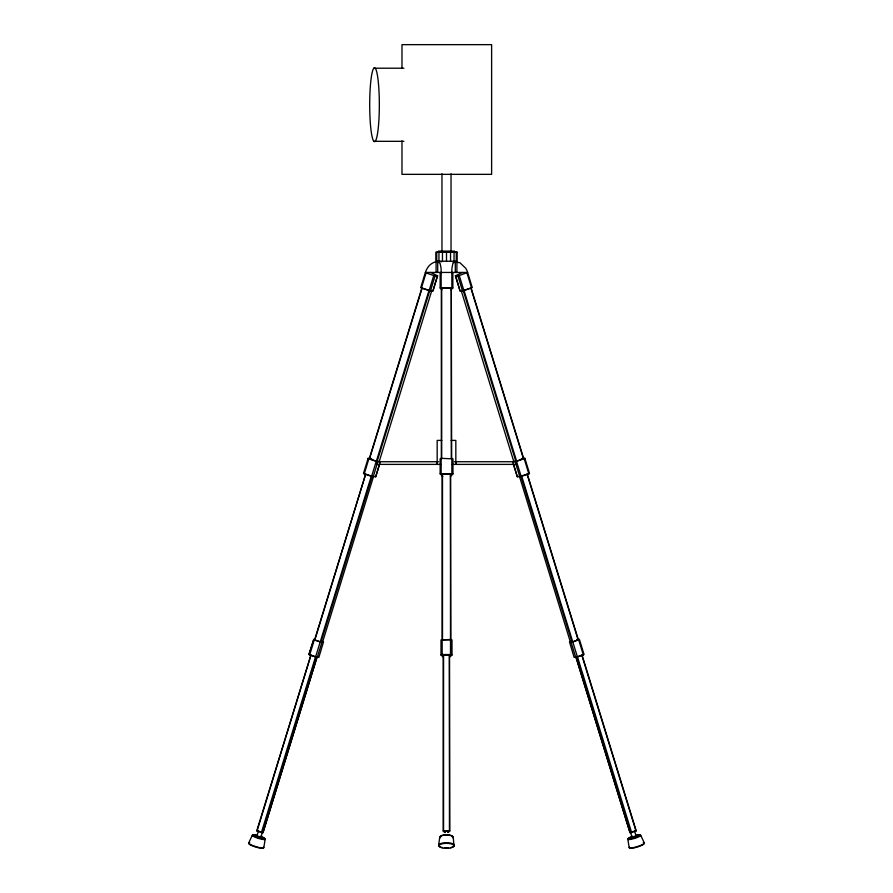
<?xml version="1.0" encoding="UTF-8"?>
<svg xmlns="http://www.w3.org/2000/svg" width="893" height="893" viewBox="0 0 893 893"><rect width="100%" height="100%" fill="white"/><g stroke="black" fill="none" stroke-linecap="round" stroke-linejoin="round"><path stroke-width="1.34" d="M569.522 641.955L572.804 641.955L579.423 639.455L584.067 654.524L577.447 657.025L574.132 657.382L569.522 641.955L571.375 640.962M438.575 845.347L439.758 837.299M263.815 847.647L265.154 839.264M631.585 832.51L577.414 656.679L582.057 655.06L636.229 830.892L631.585 832.51L630.011 832.678L575.885 656.679M571.966 641.955L520.887 476.17L527.305 474.027L578.385 639.812L572.726 641.788L570.415 641.788M370.818 458.332L368.139 458.332L363.496 473.402L364.21 473.926L371.588 476.438L375.674 476.795L379.547 464.237M430.761 272.454L437.592 275.848L432.949 290.928L429.098 290.616L421.407 287.993L426.039 272.923L425.414 272.454A16.375 13.841 -90 0 1 427.278 268.291C430.136 263.279 435.974 260.376 441.767 261.772M364.21 473.926L368.854 458.857L368.139 458.332M308.933 654.524L313.744 639.455L308.933 654.524L315.553 657.025L318.868 657.382L323.478 641.955L321.625 640.962M431.844 290.392L379.279 461.368L376.377 461.201L369.289 458.689L421.909 287.881M369.512 458.857L422.143 288.059L429.767 290.571L377.147 461.368M309.637 655.049L314.269 639.98L313.577 639.455M314.849 639.98L365.695 474.027L314.615 639.812L320.274 641.788L322.641 641.955L373.665 476.002M257.005 831.059L310.943 655.06L256.771 830.892L261.415 832.51L262.988 832.678L317.16 656.846L316.356 656.846L260.823 837.5L256.827 836.183L258.457 831.093M261.415 832.51L315.586 656.679L311.177 655.228M315.553 657.025L320.196 641.955L323.478 641.955M320.274 641.788L371.343 476.002L372.113 476.17L321.034 641.955M371.588 476.438L376.232 461.368L377.839 461.726L373.196 476.795M376.377 461.201L429.008 290.392M429.098 290.616L433.741 275.546L437.592 275.848M317.115 656.679L262.988 832.678M317.261 657.382L321.904 642.313M430.471 290.928L435.114 275.848M437.481 275.546L432.949 290.928M512.682 461.726L517.326 476.795L521.177 476.494L528.868 473.87L529.504 473.402L524.861 458.332L522.182 458.332M452.595 261.772L459.951 262.732L465.722 268.291A16.375 13.841 -90 0 1 467.642 272.443L472.23 287.524L463.902 290.616L460.051 290.928L455.408 275.848L462.239 272.454M460.051 290.928L455.519 275.546M471.091 287.881L523.711 458.689L516.623 461.201L513.788 461.201M452.427 837.333L452.628 836.808A6.128 2.054 0 0 0 445.696 834.765A6.128 2.054 0 0 0 440.573 837.333M248.645 843.048L252.261 835.346M634.543 831.093L630.793 832.142M634.633 831.16L636.173 836.183L632.099 837.422L632.657 836.987M454.425 845.358L453.711 846.497A7.468 2.5 0 0 1 441.7 847.77A7.468 2.5 0 0 1 443.341 843.584A7.468 2.5 0 0 1 453.968 845.85L453.242 837.299M451.11 289.745L452.851 287.993L452.851 272.923L451.847 272.454A16.375 0.659 -90 0 1 451.925 268.291L452.885 263.413L455.296 261.772L455.296 272.443M450.463 476.438L452.963 473.926L452.963 458.857L441.153 458.332L440.149 458.801L440.149 473.87L442.761 476.494M449.793 657.025L452.003 655.049L452.003 639.98L450.842 639.455L440.997 639.98L440.997 655.049L443.207 657.025M256.827 836.183L257.463 836.116M448.029 832.51L449.771 831.059L449.436 655.06L443.229 655.228L443.229 831.059L444.971 832.51M455.408 275.848L459.259 275.546L467.586 272.454L425.358 272.443L420.77 287.524L421.407 287.993M519.804 476.795L515.161 461.726L524.861 458.332M443.229 831.059L449.771 831.059M452.003 655.049L450.842 654.524L450.496 474.027L442.158 474.194L442.158 654.524L440.997 655.049M437.704 272.443L437.704 261.772L440.115 263.413L441.075 268.291A16.375 0.659 -90 0 1 441.164 272.443L440.149 272.923L440.149 287.993L441.89 289.745M440.149 287.993L452.851 287.993M451.668 458.857L451.3 287.881L441.332 288.059L441.332 458.857M440.149 473.87L452.963 473.926M632.467 836.272A6.128 1.027 -17.1 0 0 631.072 836.808L629.878 837.333A6.128 1.027 -17.1 0 0 630.893 838.672A6.128 1.027 -17.1 0 0 639.522 835.625A6.128 1.027 -17.1 0 0 635.503 835.357M515.853 461.368L463.233 290.571L470.857 288.059L523.488 458.857M633.561 836.618L634.61 836.294M635.537 836.116L636.173 836.183M373.888 68.214L403.904 68.214M373.888 141.317A36.859 4.811 90 0 0 378.967 90.662A36.859 4.811 90 0 0 370.695 82.323A36.859 4.811 90 0 0 373.888 141.317L403.904 141.317M438.496 251.112L454.504 251.112M437.749 251.647L455.251 251.647M441.834 440.405L437.168 440.405L437.168 464.393M451.166 440.405L455.832 440.405L455.832 464.393M369.289 458.689L371.689 458.689M521.311 458.689L523.711 458.689M438.675 461.726L377.348 461.726L377.348 464.393L440.807 464.393M454.325 461.726L515.652 461.726L515.652 464.393L452.193 464.393M576.644 639.455L579.423 639.455M450.496 639.812L442.504 639.812L442.504 474.027M442.158 654.524L450.842 654.524M255.978 836.886L255.8 836.808A6.128 1.027 17.1 0 1 253.065 834.91A6.128 1.027 17.1 0 1 257.497 835.357M258.39 836.294L259.439 836.618M365.929 474.194L371.343 476.002M314.269 639.98L320.196 641.955M426.039 272.923L433.741 275.546M368.854 458.857L376.232 461.368M255.8 836.808L257.195 837.333A6.128 1.027 17.1 0 0 264.495 838.795A6.128 1.027 17.1 0 0 260.533 836.272M260.343 836.987L260.901 837.422M262.207 832.142L258.367 831.16M640.739 835.346L644.355 843.048M380.318 461.726L375.674 476.795M466.961 272.923L471.593 287.993M524.224 458.801L528.868 473.87M578.731 639.98L583.363 655.049M527.071 474.194L578.151 639.98M581.823 655.228L635.995 831.059M521.657 476.002L572.726 641.788M572.804 641.955L577.447 657.025M463.992 290.392L516.623 461.201M459.259 275.546L463.902 290.616M516.534 461.424L521.177 476.494M632.099 837.422L576.644 656.846L575.84 656.846L630.011 832.678M571.096 642.313L575.739 657.382M457.886 275.848L462.529 290.928M519.335 476.002L570.359 641.955M461.156 290.392L513.721 461.368M513.453 464.237L517.326 476.795M627.846 839.264L629.185 847.647M456.903 261.772L456.903 272.443M456.267 252.172L456.267 261.236M455.664 461.726L455.664 464.393M454.046 252.172L454.046 261.236M451.847 272.454L451.847 287.524M451.847 458.332L451.847 473.402M451.3 287.881L451.3 458.689M451.032 173.822L451.032 251.112M450.541 252.172L450.541 261.236M450.496 474.027L450.496 654.524M449.436 655.06L449.436 830.892M446.5 252.172L446.5 261.236M443.564 655.06L443.564 830.892M442.459 252.172L442.459 261.236M441.968 173.822L441.968 251.112M441.7 287.881L441.7 458.689M441.153 272.454L441.153 287.524M441.153 458.332L441.153 473.402M438.954 252.172L438.954 261.236M437.336 461.726L437.336 464.393M436.733 252.172L436.733 261.236M436.097 261.772L436.097 272.443M401.984 68.359L401.984 44.65L491.619 44.65L491.619 174.347L401.984 174.347L401.984 140.882M637.368 835.346A6.742 1.127 -17.1 0 1 639.332 836.529A6.742 1.127 -17.1 0 1 629.465 839.532A6.742 1.127 -17.1 0 1 630.916 837.299M643.239 842.691A7.925 1.328 -17.1 0 1 637.959 846.363A7.925 1.328 -17.1 0 1 629.398 847.234M643.775 843.427A7.468 1.25 -17.1 0 1 637.111 847.1A7.468 1.25 -17.1 0 1 629.978 847.613M263.022 847.613A7.468 1.25 17.1 0 1 254.047 846.497L252.351 845.85A7.468 1.25 17.1 0 1 249.225 843.427M263.602 847.234A7.925 1.328 17.1 0 1 255.041 846.363A7.925 1.328 17.1 0 1 249.761 842.691M262.084 837.299A6.742 1.127 17.1 0 1 263.535 839.532A6.742 1.127 17.1 0 1 253.668 836.529A6.742 1.127 17.1 0 1 255.632 835.346M444.993 832.287A2.132 0.714 0 0 1 444.993 831.271A2.132 0.714 0 0 1 448.007 831.271A2.132 0.714 0 0 1 448.007 832.287M442.537 847.647A7.925 2.657 0 0 1 440.428 843.639A7.925 2.657 0 0 1 452.572 843.639A7.925 2.657 0 0 1 450.463 847.647M448.554 847.915A7.925 2.657 0 0 1 444.446 847.915M439.992 837.891A6.742 2.255 0 0 1 446.5 835.044A6.742 2.255 0 0 1 453.008 837.891M457.16 252.172L435.84 252.172L435.84 261.236L457.16 261.236L457.16 252.172"/></g></svg>
